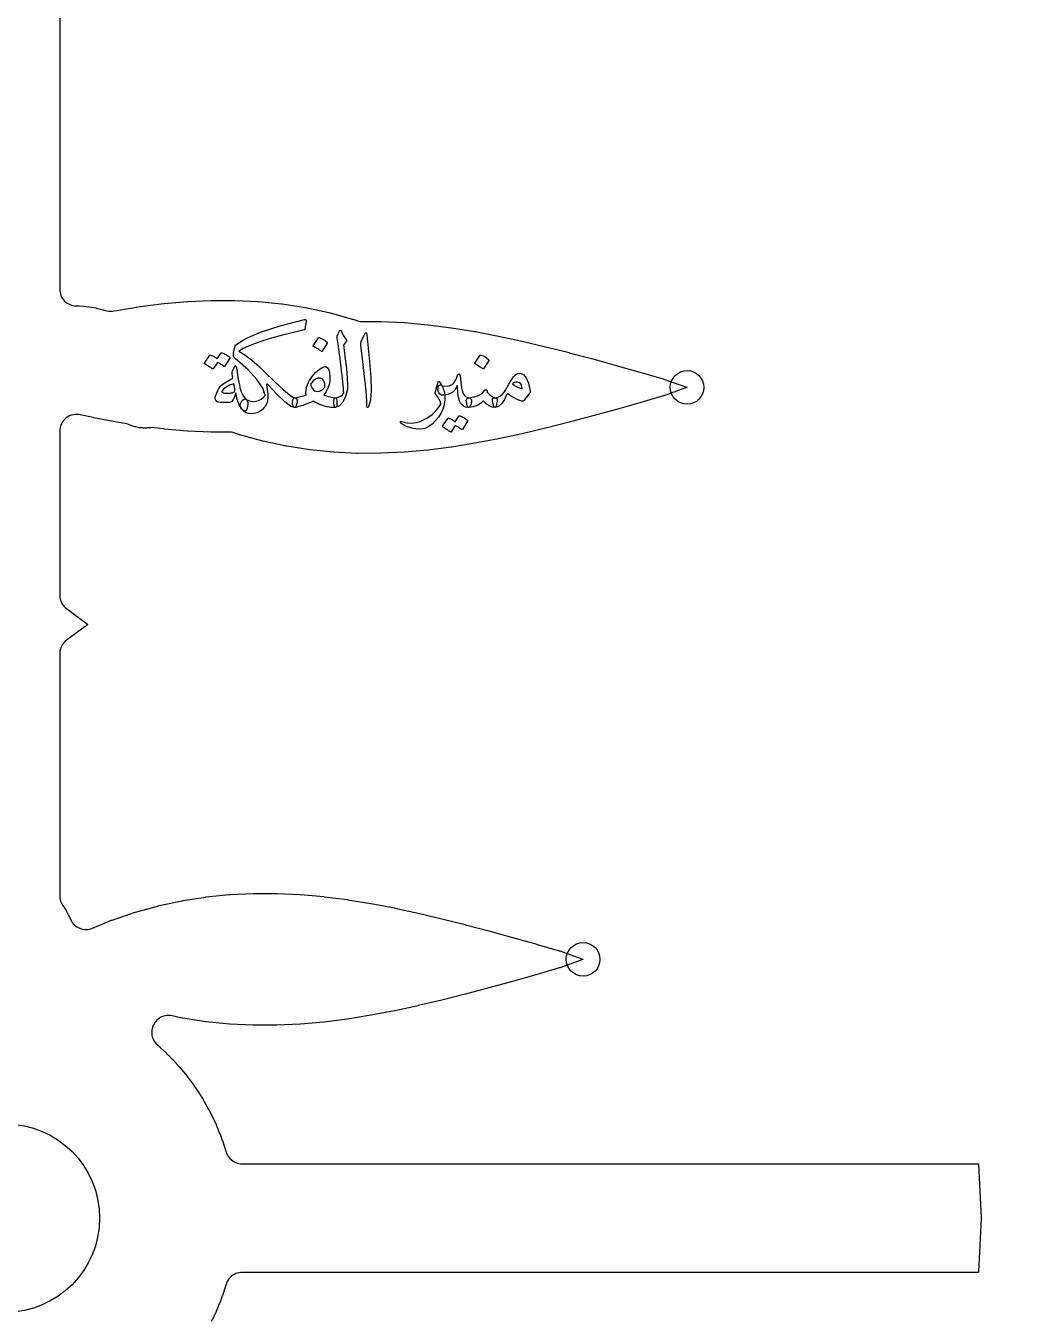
# Model space of a CAD drawing. Header units: millimetres. Extents: x -40.3 to 40.3, y -40.3 to 40.3.
# Drawn here: x 0.3 to 15.13, y -1.49 to 17.73 of the extents above; entities that cross this region are included whole.
import ezdxf

# ---------------------------------------------------------------- set-up
doc = ezdxf.new("R2010")
doc.units = ezdxf.units.MM
for name, color, linetype in [('CUT_INNER', 6, 'Continuous'), ('ENGRAVE', 7, 'Continuous'), ('TEXT', 5, 'Continuous')]:
    doc.layers.add(name, color=color, linetype=linetype)

msp = doc.modelspace()

# ---------------------------------------------------------------- linework, layer by layer
at = {"layer": 'CUT_INNER'}
msp.add_lwpolyline([(0.8065, 19.8787), (0.8065, 13.8158), (0.8077, 13.7913), (0.8113, 13.767), (0.8173, 13.7432), (0.8255, 13.7201), (0.836, 13.6979), (0.8486, 13.6769), (0.8632, 13.6572), (0.8797, 13.639), (0.8979, 13.6225), (0.9176, 13.6079), (0.9387, 13.5953), (0.9608, 13.5848), (0.9839, 13.5765), (1.0077, 13.5706), (1.032, 13.567), (1.0565, 13.5658), (1.0895, 13.5658), (1.0972, 13.5655), (1.1636, 13.5614), (1.1712, 13.5607), (1.2731, 13.5482), (1.2804, 13.547), (1.3439, 13.5353), (1.3512, 13.5338), (1.4535, 13.5085), (1.4603, 13.5067), (1.4907, 13.4973), (1.5143, 13.4913), (1.5383, 13.4876), (1.5627, 13.4863), (1.587, 13.4873), (1.6111, 13.4908), (1.6552, 13.4992), (1.6588, 13.4998), (2.0056, 13.5559), (2.0097, 13.5565), (2.3559, 13.6007), (2.3607, 13.6012), (2.7063, 13.632), (2.7116, 13.6324), (3.0567, 13.6485), (3.0625, 13.6487), (3.4072, 13.6489), (3.4133, 13.6488), (3.7576, 13.6321), (3.7641, 13.6316), (4.1082, 13.5968), (4.1149, 13.596), (4.4587, 13.5423), (4.4656, 13.541), (4.8093, 13.4674), (4.8163, 13.4657), (5.1599, 13.3712), (5.167, 13.369), (5.2287, 13.348), (5.2549, 13.3407), (5.2818, 13.3362), (5.3091, 13.3347), (5.5811, 13.3345), (5.5868, 13.3343), (5.932, 13.3182), (5.9372, 13.3178), (6.2829, 13.287), (6.2876, 13.2865), (6.6338, 13.2423), (6.638, 13.2417), (6.9848, 13.1856), (6.9883, 13.185), (7.3357, 13.1185), (7.3387, 13.1179), (7.6867, 13.0426), (7.689, 13.042), (8.0376, 12.9595), (8.0394, 12.959), (8.3885, 12.8707), (8.3898, 12.8703), (8.7388, 12.7778), (9.0896, 12.6817), (9.4405, 12.583), (9.4418, 12.5826), (9.7882, 12.4811), (9.7953, 12.4788), (10.1364, 12.3562), (10.1416, 12.354), (10.1364, 12.3519), (9.7953, 12.2293), (9.7882, 12.227), (9.4418, 12.1255), (9.4405, 12.1251), (9.0913, 12.0268), (8.7408, 11.9308), (8.3898, 11.8377), (8.3885, 11.8373), (8.0394, 11.749), (8.0376, 11.7486), (7.689, 11.666), (7.6867, 11.6655), (7.3387, 11.5901), (7.3357, 11.5895), (6.9883, 11.5231), (6.9848, 11.5224), (6.638, 11.4664), (6.6338, 11.4658), (6.2876, 11.4216), (6.2829, 11.4211), (5.9372, 11.3902), (5.932, 11.3899), (5.5868, 11.3737), (5.5811, 11.3736), (5.2364, 11.3733), (5.2302, 11.3735), (4.8859, 11.3902), (4.8794, 11.3907), (4.5354, 11.4254), (4.5286, 11.4263), (4.1848, 11.48), (4.1779, 11.4813), (3.8342, 11.5549), (3.8272, 11.5566), (3.4836, 11.6511), (3.4765, 11.6533), (3.4148, 11.6742), (3.3886, 11.6816), (3.3617, 11.6861), (3.3345, 11.6876), (3.0625, 11.6878), (3.0567, 11.6879), (2.7116, 11.7041), (2.7063, 11.7044), (2.3607, 11.7353), (2.3559, 11.7358), (2.2136, 11.754), (2.1859, 11.7559), (2.1582, 11.7548), (2.1114, 11.7504), (2.0991, 11.7498), (2.052, 11.7499), (2.0398, 11.7506), (1.993, 11.7553), (1.9808, 11.7572), (1.9347, 11.7665), (1.9228, 11.7695), (1.8778, 11.7833), (1.8663, 11.7875), (1.8326, 11.8015), (1.8048, 11.8113), (1.7761, 11.8177), (1.6588, 11.8366), (1.6552, 11.8373), (1.3078, 11.9037), (1.3049, 11.9044), (1.1094, 11.9467), (1.0849, 11.9507), (1.0602, 11.9523), (1.0355, 11.9514), (1.0109, 11.9481), (0.9868, 11.9424), (0.9634, 11.9343), (0.9409, 11.924), (0.9196, 11.9115), (0.8995, 11.8969), (0.881, 11.8804), (0.8643, 11.8622), (0.8494, 11.8424), (0.8366, 11.8212), (0.8259, 11.7988), (0.8175, 11.7756), (0.8114, 11.7515), (0.8077, 11.7271), (0.8065, 11.7023), (0.8065, 9.2655), (0.8076, 9.2422), (0.8108, 9.2191), (0.8162, 9.1964), (0.8237, 9.1743), (0.8332, 9.153), (0.8447, 9.1327), (0.858, 9.1135), (0.873, 9.0957), (0.8897, 9.0793), (0.9078, 9.0646), (1.2213, 8.8325), (1.2258, 8.8288), (1.2213, 8.8252), (0.9078, 8.5931), (0.8897, 8.5783), (0.873, 8.562), (0.858, 8.5441), (0.8447, 8.525), (0.8332, 8.5046), (0.8237, 8.4833), (0.8162, 8.4612), (0.8108, 8.4385), (0.8076, 8.4154), (0.8065, 8.3921), (0.8065, 4.7911), (0.8078, 4.7655), (0.8118, 4.7401), (0.8183, 4.7153), (0.8273, 4.6913), (0.8387, 4.6683), (0.8525, 4.6467), (0.8768, 4.6122), (0.8815, 4.6052), (0.9057, 4.5656), (0.9086, 4.5605), (0.9331, 4.5159), (0.9358, 4.5107), (0.9615, 4.4581), (0.9633, 4.4543), (0.9698, 4.4396), (0.9807, 4.4181), (0.9936, 4.3978), (1.0084, 4.3788), (1.025, 4.3613), (1.0431, 4.3455), (1.0627, 4.3315), (1.0836, 4.3194), (1.1055, 4.3095), (1.1283, 4.3016), (1.1518, 4.296), (1.1756, 4.2927), (1.1997, 4.2917), (1.2237, 4.2931), (1.2476, 4.2967), (1.2709, 4.3026), (1.2936, 4.3107), (1.5789, 4.4288), (1.5864, 4.4316), (1.9298, 4.5485), (1.9369, 4.5507), (2.2805, 4.6452), (2.2875, 4.6469), (2.6312, 4.7205), (2.6381, 4.7217), (2.9819, 4.7754), (2.9886, 4.7763), (3.3327, 4.811), (3.3392, 4.8115), (3.6835, 4.8283), (3.6896, 4.8284), (4.0343, 4.8282), (4.0401, 4.828), (4.3852, 4.8119), (4.3905, 4.8115), (4.7362, 4.7807), (4.7409, 4.7801), (5.0871, 4.736), (5.0912, 4.7354), (5.438, 4.6793), (5.4416, 4.6787), (5.789, 4.6122), (5.7919, 4.6116), (6.1399, 4.5363), (6.1423, 4.5357), (6.4908, 4.4532), (6.4927, 4.4527), (6.8417, 4.3644), (6.8431, 4.364), (7.1921, 4.2715), (7.5429, 4.1754), (7.8937, 4.0766), (7.895, 4.0763), (8.2414, 3.9748), (8.2486, 3.9724), (8.5897, 3.8499), (8.5948, 3.8477), (8.5897, 3.8455), (8.2486, 3.723), (8.2414, 3.7206), (7.895, 3.6191), (7.8937, 3.6188), (7.5446, 3.5205), (7.1941, 3.4244), (6.8431, 3.3314), (6.8417, 3.331), (6.4927, 3.2427), (6.4908, 3.2423), (6.1423, 3.1597), (6.1399, 3.1591), (5.7919, 3.0838), (5.789, 3.0832), (5.4416, 3.0167), (5.438, 3.0161), (5.0912, 2.96), (5.0871, 2.9594), (4.7409, 2.9153), (4.7362, 2.9147), (4.3905, 2.8839), (4.3852, 2.8836), (4.0401, 2.8674), (4.0343, 2.8673), (3.6896, 2.867), (3.6835, 2.8671), (3.3392, 2.8839), (3.3327, 2.8844), (2.9886, 2.9191), (2.9819, 2.92), (2.6381, 2.9737), (2.6312, 2.975), (2.479, 3.0075), (2.455, 3.0115), (2.4307, 3.013), (2.4064, 3.0123), (2.3822, 3.0091), (2.3585, 3.0036), (2.3355, 2.9959), (2.3133, 2.9859), (2.2922, 2.9738), (2.2723, 2.9598), (2.2539, 2.9438), (2.2372, 2.9262), (2.2222, 2.907), (2.2092, 2.8865), (2.1982, 2.8647), (2.1894, 2.8421), (2.1829, 2.8186), (2.1786, 2.7947), (2.1767, 2.7704), (2.1772, 2.7461), (2.18, 2.7219), (2.1852, 2.6982), (2.1927, 2.675), (2.2023, 2.6527), (2.2141, 2.6314), (2.2279, 2.6114), (2.2436, 2.5928), (2.261, 2.5758), (2.3007, 2.5407), (2.303, 2.5387), (2.3624, 2.4835), (2.3646, 2.4814), (2.4226, 2.4248), (2.4248, 2.4226), (2.4814, 2.3646), (2.4835, 2.3624), (2.5387, 2.303), (2.5407, 2.3007), (2.5944, 2.24), (2.5964, 2.2377), (2.6486, 2.1756), (2.6505, 2.1733), (2.7012, 2.11), (2.7031, 2.1076), (2.7522, 2.0431), (2.754, 2.0406), (2.8015, 1.9749), (2.8032, 1.9724), (2.8491, 1.9056), (2.8508, 1.903), (2.895, 1.8351), (2.8966, 1.8325), (2.9392, 1.7635), (2.9407, 1.7608), (2.9816, 1.6908), (2.9831, 1.6881), (3.0222, 1.6171), (3.0236, 1.6144), (3.0609, 1.5425), (3.0623, 1.5397), (3.0979, 1.4669), (3.0992, 1.4641), (3.1329, 1.3904), (3.1342, 1.3876), (3.1661, 1.3131), (3.1673, 1.3103), (3.1974, 1.235), (3.1985, 1.2321), (3.2267, 1.1562), (3.2278, 1.1533), (3.2541, 1.0766), (3.2551, 1.0737), (3.2796, 0.9964), (3.2805, 0.9935), (3.2824, 0.9869), (3.2905, 0.9635), (3.3008, 0.9409), (3.3133, 0.9196), (3.3279, 0.8995), (3.3444, 0.8811), (3.3626, 0.8643), (3.3824, 0.8494), (3.4036, 0.8366), (3.426, 0.8259), (3.4492, 0.8175), (3.4733, 0.8114), (3.4978, 0.8077), (3.5225, 0.8065), (14.4724, 0.8065), (14.4781, 0.8062), (14.4786, 0.8006), (14.5177, 0.0061), (14.5177, -0.0061), (14.4786, -0.8006), (14.4781, -0.8062), (14.4724, -0.8065), (3.5225, -0.8065), (3.4978, -0.8077), (3.4733, -0.8114), (3.4492, -0.8175), (3.426, -0.8259), (3.4036, -0.8366), (3.3824, -0.8494), (3.3626, -0.8643), (3.3444, -0.8811), (3.3279, -0.8995), (3.3133, -0.9196), (3.3008, -0.9409), (3.2905, -0.9635), (3.2824, -0.9869), (3.2805, -0.9935), (3.2796, -0.9964), (3.2551, -1.0737), (3.2541, -1.0766), (3.2278, -1.1533), (3.2267, -1.1562), (3.1985, -1.2321), (3.1974, -1.235), (3.1673, -1.3103), (3.1661, -1.3131), (3.1342, -1.3876), (3.1329, -1.3904), (3.0992, -1.4641), (3.0979, -1.4669), (3.0623, -1.5397)], dxfattribs=at)
msp.add_circle((0, 0), 1.4, dxfattribs=at)
at = {"layer": 'ENGRAVE'}
for centre, radius in [((0, 11.5231), 26.6001), ((10.1424, 12.354), 0.25), ((8.5957, 3.8477), 0.25)]:
    msp.add_circle(centre, radius, dxfattribs=at)
at = {"layer": 'TEXT'}
for points in [[(4.455, 13.3645), (4.4596, 13.3642), (4.4635, 13.3633), (4.4668, 13.3618), (4.4695, 13.3597), (4.4728, 13.3558), (4.4747, 13.3505), (4.4752, 13.3437), (4.4743, 13.3356), (4.4566, 13.2247), (4.4551, 13.2196), (4.4522, 13.2155), (4.4479, 13.2124), (4.4422, 13.2103), (4.2646, 13.1674), (4.103, 13.1255), (3.9574, 13.0847), (3.8277, 13.0448), (3.7141, 13.006), (3.6166, 12.9681), (3.5354, 12.9313), (3.4703, 12.8954), (3.5606, 12.8399), (3.663, 12.7617), (3.7775, 12.6608), (3.904, 12.5372), (3.9564, 12.4857), (4.0124, 12.4323), (4.0721, 12.3772), (4.1353, 12.3203), (4.1946, 12.2694), (4.2422, 12.2323), (4.2781, 12.2091), (4.3024, 12.1998), (4.3273, 12.189), (4.3394, 12.1661), (4.3386, 12.1311), (4.3249, 12.0841), (4.3193, 12.0715), (4.3137, 12.0624), (4.308, 12.057), (4.3024, 12.0552), (4.2431, 12.0767), (4.1566, 12.1412), (4.0431, 12.2486), (3.9024, 12.399), (3.8941, 12.4037), (3.8883, 12.405), (3.8852, 12.4029), (3.8847, 12.3974), (3.8954, 12.3221), (3.9016, 12.2568), (3.9034, 12.2016), (3.9008, 12.1564), (3.8923, 12.1272), (3.8811, 12.1006), (3.8674, 12.0766), (3.851, 12.0552), (3.8176, 12.022), (3.7815, 11.9962), (3.7429, 11.9778), (3.7016, 11.9669), (3.6553, 11.9622), (3.6144, 11.9661), (3.579, 11.9783), (3.549, 11.999), (3.5177, 12.0322), (3.4996, 12.0645), (3.4945, 12.0957), (3.5024, 12.1259), (3.5213, 12.1578), (3.5409, 12.1765), (3.5614, 12.1819), (3.5827, 12.1741), (3.6146, 12.1575), (3.6494, 12.148), (3.6869, 12.1455), (3.7273, 12.15), (3.7672, 12.1612), (3.8032, 12.1789), (3.8354, 12.203), (3.8638, 12.2335), (3.8287, 12.3445), (3.7426, 12.4733), (3.6054, 12.62), (3.4172, 12.7846), (3.4031, 12.7997), (3.3943, 12.8179), (3.391, 12.8391), (3.3931, 12.8633), (3.402, 12.9107), (3.4108, 12.9468), (3.4196, 12.9717), (3.4285, 12.9854), (3.5761, 13.0807), (3.7956, 13.1753), (4.0869, 13.2694), (4.4502, 13.3629), (4.451, 13.363), (4.4516, 13.3631), (4.4522, 13.3634), (4.4526, 13.3637), (4.4531, 13.3641), (4.4536, 13.3643), (4.4543, 13.3645), (4.455, 13.3645)], [(4.6591, 13.0914), (4.6611, 13.0934), (4.6639, 13.0946), (4.6675, 13.095), (4.6719, 13.0946), (4.7031, 13.082), (4.7326, 13.0665), (4.7602, 13.0482), (4.786, 13.0271), (4.7885, 13.0239), (4.7896, 13.0207), (4.7893, 13.0175), (4.7876, 13.0143), (4.7121, 12.8922), (4.7093, 12.8893), (4.7056, 12.8886), (4.7012, 12.8901), (4.696, 12.8938), (4.6915, 12.897), (4.6844, 12.9018), (4.6746, 12.9083), (4.6623, 12.9163), (4.6471, 12.9259), (4.6289, 12.9372), (4.6078, 12.95), (4.5836, 12.9645), (4.5803, 12.9669), (4.5787, 12.9693), (4.5787, 12.9717), (4.5803, 12.9741)], [(4.937, 13.1155), (4.9478, 13.1417), (4.9563, 13.1625), (4.9623, 13.1779), (4.9659, 13.1878), (4.9687, 13.1941), (4.9723, 13.1986), (4.9767, 13.2013), (4.982, 13.2023), (4.9879, 13.2012), (4.9928, 13.1982), (4.9967, 13.1932), (4.9996, 13.1862), (5.013, 13.1517), (5.029, 13.1207), (5.0475, 13.0931), (5.0687, 13.0689), (5.0746, 13.0612), (5.0763, 13.0524), (5.0738, 13.0427), (5.0671, 13.032), (5.0318, 12.9822), (5.0342, 12.9599), (5.0366, 12.938), (5.039, 12.9165), (5.0414, 12.8954), (5.0438, 12.8747), (5.0462, 12.8544), (5.0486, 12.8346), (5.051, 12.8151), (5.0732, 12.6348), (5.0868, 12.4938), (5.0917, 12.3922), (5.088, 12.3299), (5.0577, 12.217), (5.0181, 12.1335), (4.9693, 12.0796), (4.9113, 12.0552), (4.9097, 12.0552), (4.9081, 12.0552), (4.9065, 12.0552), (4.9049, 12.0552), (4.8953, 12.0642), (4.8892, 12.0849), (4.8865, 12.1173), (4.8872, 12.1612), (4.8887, 12.1775), (4.8932, 12.1894), (4.9007, 12.1968), (4.9113, 12.1998), (4.952, 12.2079), (4.986, 12.2227), (5.0131, 12.2441), (5.0334, 12.2721), (5.032, 12.3057), (5.0296, 12.344), (5.026, 12.3869), (5.0213, 12.4343), (5.0157, 12.4863), (5.0091, 12.5424), (5.0016, 12.6027), (4.9932, 12.6673), (4.9855, 12.7307), (4.9784, 12.7878), (4.9718, 12.8384), (4.9659, 12.8826), (4.9608, 12.9203), (4.9567, 12.9516), (4.9536, 12.9765), (4.9514, 12.995), (4.9354, 13.0866), (4.9349, 13.0956), (4.935, 13.1035), (4.9357, 13.1101), (4.937, 13.1155)], [(5.3354, 13.1316), (5.3508, 13.1613), (5.3631, 13.1717), (5.3724, 13.1629), (5.3788, 13.1348), (5.4157, 12.7412), (5.4377, 12.4996), (5.4426, 12.3066), (5.4305, 12.1622), (5.4013, 12.0665), (5.3959, 12.0586), (5.3912, 12.0544), (5.3871, 12.0538), (5.3836, 12.0568), (5.3808, 12.0615), (5.3788, 12.0677), (5.3776, 12.0752), (5.3772, 12.0841), (5.3772, 12.1537), (5.374, 12.2275), (5.3675, 12.3055), (5.3579, 12.3878), (5.3558, 12.4092), (5.3495, 12.4673), (5.3389, 12.5619), (5.3242, 12.693), (5.2888, 12.9838), (5.288, 12.9992), (5.2888, 13.0135), (5.2912, 13.0265), (5.2952, 13.0384)], [(3.2084, 12.8665), (3.2104, 12.8685), (3.2132, 12.8697), (3.2168, 12.8701), (3.2212, 12.8697), (3.2371, 12.8638), (3.2524, 12.8573), (3.2672, 12.8501), (3.2815, 12.8424), (3.2954, 12.834), (3.309, 12.8247), (3.3223, 12.8147), (3.3353, 12.8038), (3.3378, 12.8005), (3.3389, 12.797), (3.3386, 12.7933), (3.3369, 12.7894), (3.2598, 12.6673), (3.2577, 12.6657), (3.2546, 12.6657), (3.2505, 12.6673), (3.2453, 12.6705), (3.2418, 12.6735), (3.2361, 12.6775), (3.2282, 12.6827), (3.218, 12.689), (3.2056, 12.6965), (3.1907, 12.7052), (3.1735, 12.7153), (3.1538, 12.7267), (3.0927, 12.6319), (3.0899, 12.629), (3.0863, 12.6283), (3.0819, 12.6298), (3.0767, 12.6336), (3.0721, 12.6368), (3.065, 12.6416), (3.0553, 12.648), (3.0429, 12.656), (3.0278, 12.6657), (3.0096, 12.6769), (2.9884, 12.6898), (2.9642, 12.7042), (2.9617, 12.7066), (2.9606, 12.7091), (2.9609, 12.7115), (2.9626, 12.7139), (3.0413, 12.8312), (3.0433, 12.8332), (3.0461, 12.8344), (3.0498, 12.8348), (3.0542, 12.8344), (3.0676, 12.83), (3.0807, 12.8249), (3.0933, 12.8192), (3.1056, 12.8127), (3.1174, 12.8056), (3.1289, 12.798), (3.1399, 12.7899), (3.1506, 12.7813)], [(7.0624, 12.8312), (7.0644, 12.8332), (7.0672, 12.8344), (7.0708, 12.8348), (7.0752, 12.8344), (7.1065, 12.8217), (7.1359, 12.8063), (7.1635, 12.788), (7.1893, 12.7669), (7.1918, 12.7637), (7.1929, 12.7605), (7.1926, 12.7573), (7.1909, 12.754), (7.1154, 12.6319), (7.1126, 12.629), (7.109, 12.6283), (7.1045, 12.6298), (7.0993, 12.6336), (7.0948, 12.6368), (7.0877, 12.6416), (7.0779, 12.648), (7.0656, 12.656), (7.0504, 12.6657), (7.0323, 12.6769), (7.0111, 12.6898), (6.9869, 12.7042), (6.9837, 12.7066), (6.9821, 12.7091), (6.9821, 12.7115), (6.9837, 12.7139)], [(3.5843, 12.1725), (3.5987, 12.1565), (3.6064, 12.1343), (3.6075, 12.1059), (3.602, 12.0713), (3.5903, 12.0324), (3.5779, 12.0074), (3.5646, 11.9963), (3.5506, 11.999), (3.5109, 12.0372), (3.4771, 12.0958), (3.4491, 12.1746), (3.4269, 12.2737), (3.4093, 12.2155), (3.3903, 12.1725), (3.3699, 12.1448), (3.3482, 12.1323), (3.3365, 12.1302), (3.3239, 12.1287), (3.3104, 12.1278), (3.2959, 12.1275), (3.2807, 12.1276), (3.2648, 12.1279), (3.2482, 12.1284), (3.2309, 12.1291), (3.2004, 12.132), (3.1763, 12.1359), (3.1586, 12.1409), (3.1473, 12.1468), (3.1319, 12.1644), (3.1224, 12.1817), (3.119, 12.1989), (3.1216, 12.2159), (3.1443, 12.2723), (3.1642, 12.3163), (3.1813, 12.3478), (3.1955, 12.3669), (3.2146, 12.3849), (3.2347, 12.4022), (3.2559, 12.4187), (3.2783, 12.4343), (3.3019, 12.4493), (3.3271, 12.4637), (3.3537, 12.4774), (3.3819, 12.4906), (3.3739, 12.5532), (3.3723, 12.5662), (3.3723, 12.5777), (3.3739, 12.5879), (3.3771, 12.5966), (3.4108, 12.6689), (3.4178, 12.6778), (3.4245, 12.6773), (3.4307, 12.6674), (3.4365, 12.648), (3.446, 12.5863), (3.455, 12.5297), (3.4636, 12.4783), (3.4719, 12.4319), (3.4799, 12.3908), (3.4879, 12.355), (3.496, 12.3246), (3.504, 12.2994), (3.5211, 12.2577), (3.5401, 12.2227), (3.5612, 12.1943), (3.5843, 12.1725)], [(4.7587, 12.6641), (4.761, 12.664), (4.7631, 12.6639), (4.765, 12.6636), (4.7667, 12.6633), (4.7683, 12.6628), (4.7699, 12.6623), (4.7715, 12.6616), (4.7731, 12.6609), (4.7907, 12.6463), (4.8049, 12.6267), (4.8156, 12.6021), (4.8229, 12.5725), (4.829, 12.5124), (4.8265, 12.454), (4.8154, 12.3975), (4.7956, 12.3428), (4.7898, 12.3299), (4.7836, 12.3171), (4.7769, 12.3042), (4.7699, 12.2914), (4.7625, 12.2785), (4.7546, 12.2657), (4.7464, 12.2528), (4.7378, 12.24), (4.7623, 12.2316), (4.786, 12.2241), (4.8089, 12.2175), (4.831, 12.2118), (4.8522, 12.2072), (4.8727, 12.2036), (4.8924, 12.2012), (4.9113, 12.1998), (4.9185, 12.1973), (4.9241, 12.1898), (4.9281, 12.1772), (4.9306, 12.1596), (4.933, 12.1152), (4.9306, 12.0829), (4.9233, 12.0629), (4.9113, 12.0552), (4.8424, 12.0556), (4.7643, 12.0713), (4.6769, 12.1022), (4.5803, 12.1484), (4.5479, 12.1331), (4.5117, 12.1179), (4.4716, 12.1026), (4.4277, 12.0873), (4.3838, 12.0733), (4.3486, 12.0632), (4.322, 12.0572), (4.304, 12.0552), (4.295, 12.0574), (4.2872, 12.064), (4.2805, 12.0751), (4.2751, 12.0906), (4.2731, 12.0994), (4.2717, 12.1082), (4.271, 12.1171), (4.2711, 12.1259), (4.2716, 12.1347), (4.2725, 12.1436), (4.2737, 12.1524), (4.2751, 12.1612), (4.2799, 12.1775), (4.2864, 12.1894), (4.2944, 12.1968), (4.304, 12.1998), (4.327, 12.204), (4.3494, 12.2084), (4.3712, 12.2132), (4.3924, 12.2183), (4.4132, 12.2236), (4.4338, 12.2293), (4.4541, 12.2353), (4.4743, 12.2416), (4.4713, 12.2776), (4.4735, 12.3151), (4.4809, 12.3539), (4.4936, 12.3942), (4.5076, 12.4266), (4.5239, 12.458), (4.5425, 12.4885), (4.5635, 12.5179), (4.5869, 12.5463), (4.6131, 12.5737), (4.6419, 12.6001), (4.6735, 12.6255), (4.6981, 12.6424), (4.7205, 12.6544), (4.7407, 12.6617), (4.7587, 12.6641)], [(4.6864, 12.4938), (4.6487, 12.4917), (4.6129, 12.4773), (4.5788, 12.4507), (4.5466, 12.4119), (4.5411, 12.399), (4.5422, 12.3829), (4.5499, 12.3637), (4.5643, 12.3412), (4.5833, 12.3201), (4.6032, 12.305), (4.6242, 12.296), (4.6462, 12.293), (4.6703, 12.2969), (4.696, 12.3086), (4.7233, 12.3282), (4.7522, 12.3556), (4.7499, 12.4094), (4.7382, 12.4504), (4.717, 12.4785), (4.6864, 12.4938)], [(6.7475, 12.5516), (6.7546, 12.5488), (6.76, 12.5436), (6.7635, 12.536), (6.7652, 12.5259), (6.7661, 12.5189), (6.7674, 12.5092), (6.7689, 12.4968), (6.7708, 12.4817), (6.773, 12.464), (6.7754, 12.4438), (6.7782, 12.421), (6.7812, 12.3958), (6.7877, 12.3476), (6.7957, 12.3074), (6.8053, 12.2753), (6.8166, 12.2512), (6.8303, 12.2323), (6.8475, 12.2175), (6.8681, 12.2066), (6.8921, 12.1998), (6.9145, 12.1924), (6.9286, 12.1797), (6.9346, 12.1618), (6.9323, 12.1388), (6.9226, 12.1022), (6.913, 12.0761), (6.9033, 12.0604), (6.8937, 12.0552), (6.8466, 12.0612), (6.8082, 12.0793), (6.7783, 12.1094), (6.7571, 12.1516), (6.7532, 12.1649), (6.7493, 12.1791), (6.7455, 12.1942), (6.7419, 12.2102), (6.7385, 12.2273), (6.7357, 12.2454), (6.7333, 12.2646), (6.7314, 12.2849), (6.7299, 12.3047), (6.7284, 12.3223), (6.7271, 12.3377), (6.7258, 12.3508), (6.7248, 12.3616), (6.724, 12.3697), (6.7236, 12.3752), (6.7234, 12.3781), (6.7233, 12.3795), (6.723, 12.3803), (6.7225, 12.3807), (6.7218, 12.3805), (6.7209, 12.3798), (6.7198, 12.3783), (6.7185, 12.3762), (6.717, 12.3733), (6.6846, 12.3154), (6.6403, 12.2733), (6.5841, 12.2471), (6.5162, 12.2367), (6.4873, 12.2401), (6.4648, 12.2516), (6.4487, 12.2714), (6.4391, 12.2994), (6.436, 12.3248), (6.4366, 12.3464), (6.4409, 12.3642), (6.4487, 12.3781), (6.4583, 12.3879), (6.468, 12.393), (6.4776, 12.3935), (6.4873, 12.3894), (6.4956, 12.3837), (6.5029, 12.3797), (6.5092, 12.3773), (6.5146, 12.3765), (6.5611, 12.3749), (6.6009, 12.3797), (6.6341, 12.391), (6.6608, 12.4086), (6.6763, 12.4257), (6.6925, 12.4528), (6.7093, 12.49), (6.7266, 12.5372), (6.7297, 12.5447), (6.7343, 12.5496), (6.7402, 12.5519), (6.7475, 12.5516)], [(7.6584, 12.5661), (7.7087, 12.5482), (7.7504, 12.4978), (7.7834, 12.4149), (7.8078, 12.2994), (7.8087, 12.2911), (7.8082, 12.2837), (7.8063, 12.2774), (7.803, 12.2721), (7.7146, 12.1612), (7.7085, 12.1545), (7.7014, 12.1504), (7.6932, 12.1489), (7.6841, 12.15), (7.6241, 12.1705), (7.5676, 12.1966), (7.5148, 12.2283), (7.4656, 12.2657), (7.4259, 12.1736), (7.3825, 12.1078), (7.3352, 12.0684), (7.2841, 12.0552), (7.2784, 12.0573), (7.2724, 12.0636), (7.2663, 12.0742), (7.26, 12.0889), (7.2502, 12.1255), (7.2467, 12.1548), (7.2494, 12.1769), (7.2584, 12.1918), (7.2636, 12.1953), (7.2696, 12.1978), (7.2764, 12.1993), (7.2841, 12.1998), (7.3206, 12.206), (7.3564, 12.2231), (7.3913, 12.251), (7.4254, 12.2898), (7.4404, 12.3123), (7.4628, 12.3492), (7.4926, 12.4006), (7.5299, 12.4665), (7.559, 12.5101), (7.5901, 12.5412), (7.6232, 12.5599), (7.6584, 12.5661)], [(3.3996, 12.4086), (3.3344, 12.3855), (3.2819, 12.358), (3.242, 12.3261), (3.2148, 12.2898), (3.227, 12.2817), (3.2425, 12.2753), (3.2615, 12.2705), (3.2839, 12.2673), (3.2968, 12.2667), (3.3098, 12.2667), (3.3229, 12.2671), (3.3361, 12.2681), (3.3494, 12.2697), (3.3628, 12.2723), (3.3763, 12.2758), (3.3899, 12.2801), (3.4056, 12.2904), (3.414, 12.3082), (3.4152, 12.3337), (3.4092, 12.3669), (3.405, 12.3821), (3.402, 12.3942), (3.4002, 12.403), (3.3996, 12.4086)], [(5.8896, 11.8175), (5.8846, 11.8208), (5.8808, 11.8243), (5.8782, 11.828), (5.8768, 11.8319), (5.8765, 11.8351), (5.8772, 11.8383), (5.8789, 11.8415), (5.8816, 11.8448), (5.8844, 11.8467), (5.888, 11.8476), (5.8924, 11.8475), (5.8977, 11.8464), (5.9727, 11.8296), (6.0435, 11.8243), (6.11, 11.8304), (6.1724, 11.848), (6.2689, 11.8943), (6.3511, 11.9512), (6.4191, 12.0188), (6.4728, 12.097), (6.4735, 12.0985), (6.4742, 12.0998), (6.4748, 12.1009), (6.4752, 12.1018), (6.4756, 12.1026), (6.4758, 12.1034), (6.476, 12.1042), (6.476, 12.105), (6.4709, 12.1373), (6.4555, 12.1749), (6.4299, 12.2177), (6.3941, 12.2657), (6.3928, 12.2687), (6.3921, 12.2713), (6.392, 12.2735), (6.3925, 12.2753), (6.4391, 12.4392), (6.4442, 12.4453), (6.4531, 12.4412), (6.4659, 12.4268), (6.4824, 12.4022), (6.5028, 12.365), (6.519, 12.3239), (6.5309, 12.279), (6.5387, 12.2303), (6.5402, 12.2028), (6.5383, 12.1685), (6.5329, 12.1273), (6.5242, 12.0793), (6.5086, 12.0277), (6.4828, 11.9741), (6.4468, 11.9185), (6.4005, 11.8608), (6.3506, 11.8096), (6.3021, 11.7717), (6.255, 11.747), (6.2093, 11.7355), (6.1285, 11.734), (6.0483, 11.7472), (5.9687, 11.775), (5.8896, 11.8175)], [(7.2841, 12.1998), (7.2968, 12.1957), (7.3062, 12.1914), (7.3121, 12.1868), (7.3146, 12.1821), (7.3158, 12.1749), (7.3162, 12.1661), (7.3158, 12.1556), (7.3146, 12.1436), (7.3085, 12.1049), (7.3013, 12.0773), (7.2932, 12.0607), (7.2841, 12.0552), (7.2407, 12.0613), (7.1973, 12.0797), (7.1539, 12.1103), (7.1106, 12.1532), (7.0692, 12.114), (7.019, 12.0845), (6.96, 12.065), (6.8921, 12.0552), (6.8848, 12.0567), (6.8788, 12.0612), (6.8743, 12.0688), (6.8712, 12.0793), (6.8584, 12.1468), (6.8569, 12.1543), (6.8576, 12.1624), (6.8602, 12.1712), (6.8648, 12.1805), (6.8701, 12.1877), (6.8764, 12.1934), (6.8838, 12.1974), (6.8921, 12.1998), (6.9732, 12.2118), (7.0399, 12.2335), (7.0921, 12.2649), (7.1299, 12.3058), (7.1343, 12.3114), (7.1395, 12.3155), (7.1455, 12.3179), (7.1523, 12.3187), (7.1587, 12.3178), (7.1632, 12.3151), (7.1659, 12.3105), (7.1668, 12.3042), (7.167, 12.2982), (7.1676, 12.293), (7.1686, 12.2886), (7.17, 12.2849), (7.197, 12.2525), (7.225, 12.2275), (7.2541, 12.2099), (7.2841, 12.1998)], [(7.5427, 12.4086), (7.5728, 12.3835), (7.607, 12.3629), (7.6451, 12.3466), (7.6873, 12.3347), (7.685, 12.3664), (7.6765, 12.3922), (7.6617, 12.4122), (7.6407, 12.4263), (7.6165, 12.4336), (7.5921, 12.4331), (7.5675, 12.4248), (7.5427, 12.4086)], [(6.7475, 11.9283), (6.7495, 11.9303), (6.7523, 11.9315), (6.7559, 11.9319), (6.7604, 11.9315), (6.7762, 11.9256), (6.7915, 11.9191), (6.8063, 11.9119), (6.8206, 11.9042), (6.8345, 11.8958), (6.8481, 11.8865), (6.8614, 11.8765), (6.8744, 11.8656), (6.8769, 11.8623), (6.878, 11.8588), (6.8777, 11.8551), (6.876, 11.8512), (6.7989, 11.7291), (6.7968, 11.7275), (6.7937, 11.7275), (6.7896, 11.7291), (6.7845, 11.7323), (6.7809, 11.7353), (6.7752, 11.7393), (6.7673, 11.7445), (6.7571, 11.7508), (6.7447, 11.7583), (6.7298, 11.767), (6.7126, 11.7771), (6.6929, 11.7885), (6.6318, 11.6938), (6.629, 11.6908), (6.6254, 11.6901), (6.621, 11.6916), (6.6158, 11.6954), (6.6113, 11.6986), (6.6041, 11.7034), (6.5944, 11.7098), (6.582, 11.7178), (6.5669, 11.7275), (6.5487, 11.7387), (6.5275, 11.7516), (6.5033, 11.766), (6.5008, 11.7685), (6.4997, 11.7709), (6.5, 11.7733), (6.5017, 11.7757), (6.5804, 11.893), (6.5824, 11.895), (6.5853, 11.8962), (6.5889, 11.8966), (6.5933, 11.8962), (6.6067, 11.8918), (6.6198, 11.8867), (6.6324, 11.881), (6.6447, 11.8745), (6.6565, 11.8674), (6.668, 11.8598), (6.679, 11.8517), (6.6897, 11.8432)]]:
    msp.add_lwpolyline(points, close=True, dxfattribs=at)

doc.saveas('drawing.dxf')
